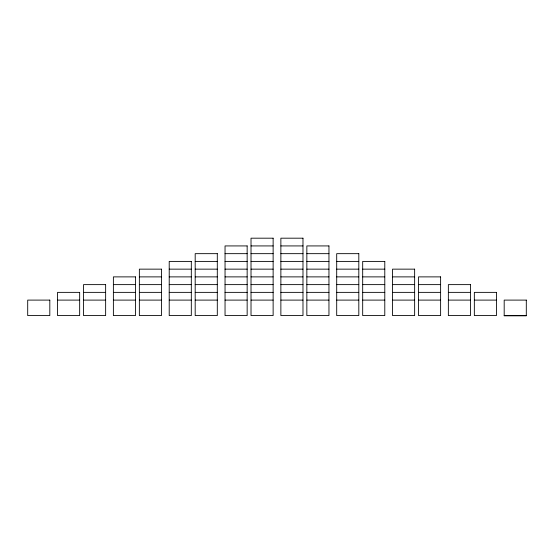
<?xml version="1.0" encoding="UTF-8"?>
<svg xmlns="http://www.w3.org/2000/svg" width="554" height="554" viewBox="0 0 554 554"><rect width="100%" height="100%" fill="white"/><g stroke="black" fill="none" stroke-linecap="round" stroke-linejoin="round"><path stroke-width="0.83" d="M251.017 245.928L273.129 245.928M280.871 245.928L302.983 245.928M225.042 253.663L247.153 253.663M251.017 253.663L273.129 253.663M280.871 253.663L302.983 253.663M306.847 253.663L328.958 253.663M195.188 261.405L217.3 261.405M225.042 261.405L247.153 261.405M251.017 261.405L273.129 261.405M280.871 261.405L302.983 261.405M306.847 261.405L328.958 261.405M336.7 261.405L358.812 261.405M169.212 269.147L191.317 269.147M195.188 269.147L217.3 269.147M225.042 269.147L247.153 269.147M251.017 269.147L273.129 269.147M280.871 269.147L302.983 269.147M306.847 269.147L328.958 269.147M336.7 269.147L358.812 269.147M362.683 269.147L384.788 269.147M139.359 276.882L161.47 276.882M169.212 276.882L191.317 276.882M195.188 276.882L217.3 276.882M225.042 276.882L247.153 276.882M251.017 276.882L273.129 276.882M280.871 276.882L302.983 276.882M306.847 276.882L328.958 276.882M336.7 276.882L358.812 276.882M362.683 276.882L384.788 276.882M392.53 276.882L414.641 276.882M113.383 284.624L135.488 284.624M139.359 284.624L161.47 284.624M169.212 284.624L191.317 284.624M195.188 284.624L217.3 284.624M225.042 284.624L247.153 284.624M251.017 284.624L273.129 284.624M280.871 284.624L302.983 284.624M306.847 284.624L328.958 284.624M336.7 284.624L358.812 284.624M362.683 284.624L384.788 284.624M392.53 284.624L414.641 284.624M418.512 284.624L440.617 284.624M83.529 292.367L105.641 292.367M113.383 292.367L135.488 292.367M139.359 292.367L161.47 292.367M169.212 292.367L191.317 292.367M195.188 292.367L217.3 292.367M225.042 292.367L247.153 292.367M251.017 292.367L273.129 292.367M280.871 292.367L302.983 292.367M306.847 292.367L328.958 292.367M336.7 292.367L358.812 292.367M362.683 292.367L384.788 292.367M392.53 292.367L414.641 292.367M418.512 292.367L440.617 292.367M448.359 292.367L470.471 292.367M57.547 300.102L79.658 300.102M83.529 300.102L105.641 300.102M113.383 300.102L135.488 300.102M139.359 300.102L161.47 300.102M169.212 300.102L191.317 300.102M195.188 300.102L217.3 300.102M225.042 300.102L247.153 300.102M251.017 300.102L273.129 300.102M280.871 300.102L302.983 300.102M306.847 300.102L328.958 300.102M336.7 300.102L358.812 300.102M362.683 300.102L384.788 300.102M392.53 300.102L414.641 300.102M418.512 300.102L440.617 300.102M448.359 300.102L470.471 300.102M474.342 300.102L496.453 300.102M504.188 315.586L526.3 315.586M273.129 238.185L251.017 238.185L251.017 315.586L273.129 315.586L273.129 238.185M302.983 238.185L280.871 238.185L280.871 315.586L302.983 315.586L302.983 238.185M247.153 245.928L225.042 245.928L225.042 315.586L247.153 315.586L247.153 245.928M328.958 245.928L306.847 245.928L306.847 315.586L328.958 315.586L328.958 245.928M217.3 253.663L195.188 253.663L195.188 315.586L217.3 315.586L217.3 253.663M358.812 253.663L336.7 253.663L336.7 315.586L358.812 315.586L358.812 253.663M191.317 261.405L169.212 261.405L169.212 315.586L191.317 315.586L191.317 261.405M384.788 261.405L362.683 261.405L362.683 315.586L384.788 315.586L384.788 261.405M161.47 269.147L139.359 269.147L139.359 315.586L161.47 315.586L161.47 269.147M414.641 269.147L392.53 269.147L392.53 315.586L414.641 315.586L414.641 269.147M135.488 276.882L113.383 276.882L113.383 315.586L135.488 315.586L135.488 276.882M440.617 276.882L418.512 276.882L418.512 315.586L440.617 315.586L440.617 276.882M105.641 284.624L83.529 284.624L83.529 315.586L105.641 315.586L105.641 284.624M470.471 284.624L448.359 284.624L448.359 315.586L470.471 315.586L470.471 284.624M79.658 292.367L57.547 292.367L57.547 315.586L79.658 315.586L79.658 292.367M496.453 292.367L474.342 292.367L474.342 315.586L496.453 315.586L496.453 292.367M49.812 300.102L27.7 300.102L27.7 315.586L49.812 315.586L49.812 300.102M526.3 300.102L504.188 300.102L504.188 315.815L526.3 315.815L526.3 300.102"/></g></svg>
